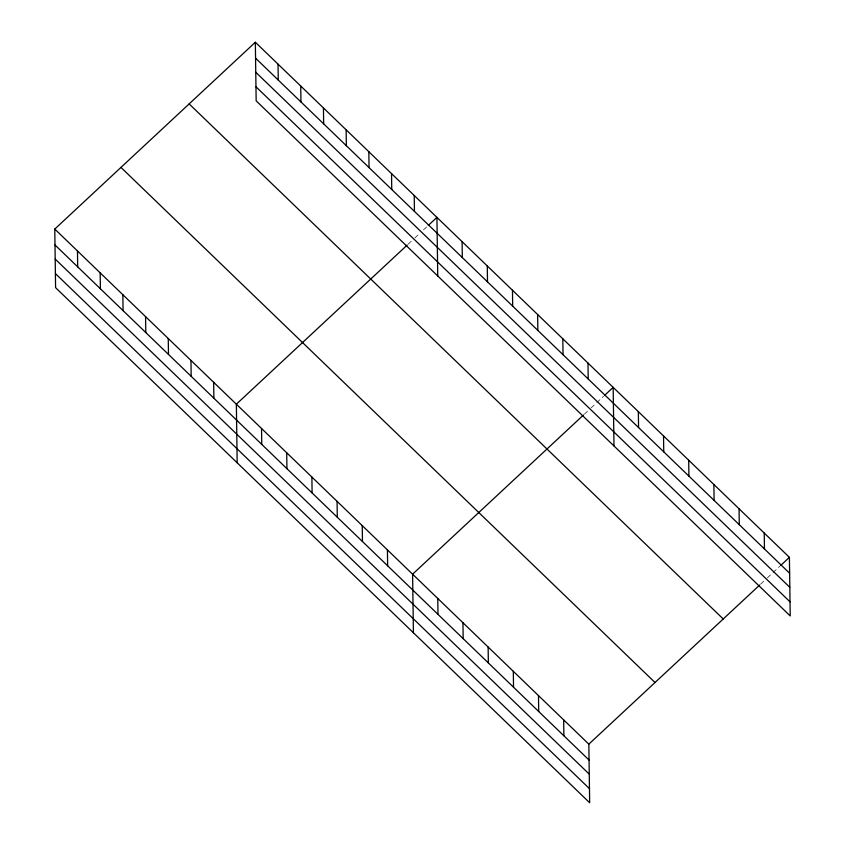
<?xml version="1.0" encoding="UTF-8"?>
<svg xmlns="http://www.w3.org/2000/svg" width="845" height="845" viewBox="0 0 845 845"><rect width="100%" height="100%" fill="white"/><g stroke="black" fill="none" stroke-linecap="round" stroke-linejoin="round"><path stroke-width="0.63" stroke-dasharray="4.22 3.17" d="M408.146 244.184L412.941 239.716M414.863 237.931L419.659 233.463M423.493 229.893L427.327 226.312M584.391 414.166L588.226 410.585M591.099 407.913L595.905 403.445M596.855 402.547L603.573 396.294M760.627 584.138L764.471 580.568M767.344 577.885L772.14 573.417M773.101 572.53L779.819 566.266"/><path stroke-width="1.27" d="M54.777 229.069L588.838 744.16L589.662 802.75L55.59 287.659L54.777 229.069L255.338 42.25L789.41 557.341L790.223 615.931L256.162 100.84L255.338 42.25M407.184 245.082L236.357 404.195L237.17 462.796M428.288 225.425L436.928 217.376L437.742 275.977M583.43 415.053L412.603 574.178L413.416 632.768M604.534 395.397L613.164 387.359L613.988 445.949M588.838 744.16L759.676 585.036M780.78 565.379L789.41 557.341M255.56 58.157L789.631 573.248M255.76 72.248L789.832 587.328M255.961 86.76L790.033 601.841M189.153 103.903L723.225 618.984M120.962 167.416L655.023 682.506M54.999 244.976L589.06 760.067M55.189 259.066L589.261 774.147M55.4 273.579L589.461 788.66M764.229 533.058L764.45 548.965M739.058 508.774L739.28 524.682M713.877 484.491L714.099 500.398M688.696 460.208L688.918 476.115M663.526 435.925L663.747 451.832M638.345 411.642L638.566 427.549M587.993 363.075L588.215 378.982M562.812 338.792L563.034 354.699M563.657 719.877L563.879 735.784M537.631 314.509L537.853 330.416M538.487 695.593L538.709 711.501M512.461 290.226L512.683 306.133M513.306 671.31L513.528 687.217M487.28 265.943L487.502 281.85M488.125 647.027L488.357 662.934M462.099 241.659L462.321 257.567M462.954 622.744L463.176 638.651M437.773 598.461L437.995 614.368M414.23 195.491L414.451 211.398M391.531 173.595L391.753 189.502M387.422 549.894L387.644 565.801M368.832 151.709L369.054 167.616M362.241 525.611L362.463 541.518M346.133 129.813L346.355 145.72M337.07 501.328L337.292 517.235M323.434 107.928L323.656 123.835M311.889 477.045L312.111 492.952M300.736 86.032L300.957 101.939M286.708 452.762L286.93 468.669M278.037 64.146L278.258 80.053M261.538 428.478L261.76 444.385M213.658 382.31L213.88 398.217M190.959 360.414L191.181 376.321M168.261 338.528L168.482 354.435M145.562 316.632L145.784 332.539M122.863 294.747L123.085 310.654M100.164 272.85L100.397 288.758M77.476 250.965L77.698 266.872"/></g></svg>
